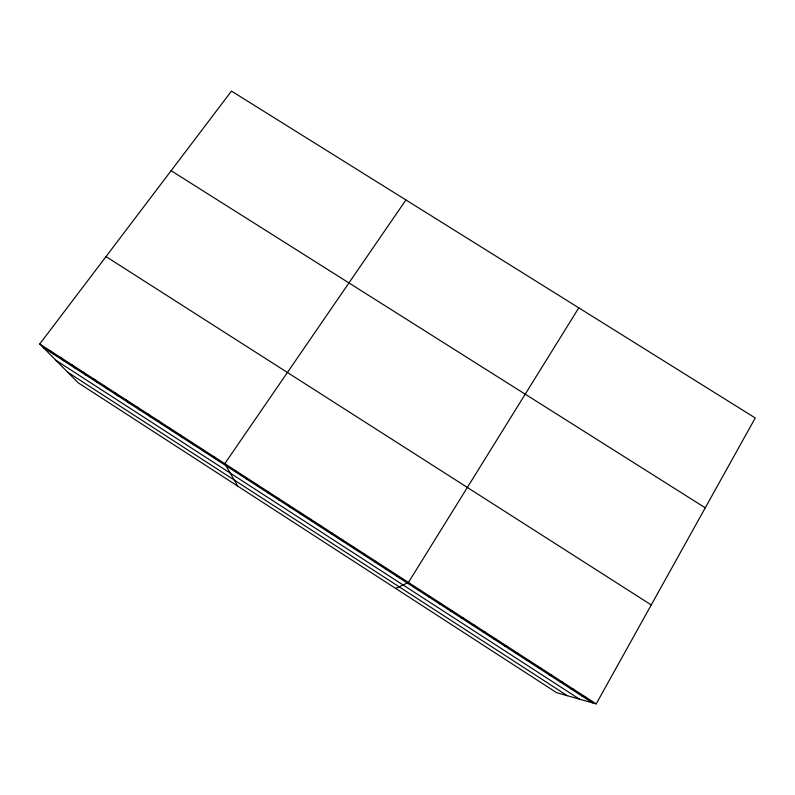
<?xml version="1.0" encoding="UTF-8"?>
<svg xmlns="http://www.w3.org/2000/svg" width="795" height="795" viewBox="0 0 795 795"><rect width="100%" height="100%" fill="white"/><g stroke="black" fill="none" stroke-linecap="round" stroke-linejoin="round"><path stroke-width="1.19" d="M321.458 527.502L321.508 526.23M332.131 534.409L332.32 533.226M342.824 541.325L343.152 540.232M353.527 548.242L353.994 547.248M596.19 703.903L755.25 417.971L231.474 91.097L39.75 343.987L78.238 382.842L556.55 692.634L596.19 703.903L39.75 343.987M578.78 307.844L408.431 582.457L395.652 588.429M364.249 555.178L364.855 554.274M405.917 199.962L224.786 463.674L237.794 486.182M374.982 562.125L375.727 561.3M385.724 569.071L386.609 568.346M396.486 576.037L397.51 575.401M418.051 589.979L419.363 589.522M428.843 596.966L430.304 596.608M439.665 603.962L441.255 603.693M450.497 610.967L452.236 610.789M461.339 617.983L463.217 617.894M472.19 625.009L474.217 625.009M483.062 632.045L485.238 632.134M493.953 639.081L496.269 639.269M504.845 646.136L507.309 646.415M515.756 653.192L518.37 653.569M526.688 660.267L529.44 660.734M537.629 667.343L540.53 667.899M548.59 674.428L551.631 675.084M559.561 681.524L562.751 682.279M570.542 688.629L573.881 689.474M581.543 695.744L585.031 696.688M171.124 170.696L705.264 507.826M106.013 256.586L651.244 604.935M43.268 347.534L592.553 702.869M55.879 360.274L579.525 699.173M67.724 372.229L567.342 695.705M50.522 350.953L53.901 354.411M61.304 357.929L64.554 361.308M72.106 364.915L75.217 368.204M82.918 371.911L85.89 375.111M93.74 378.907L96.583 382.027M104.582 385.923L107.285 388.954M115.444 392.949L118.008 395.89M126.306 399.974L128.74 402.827M137.197 407.01L139.493 409.783M148.089 414.066L150.255 416.749M159.01 421.121L161.027 423.715M169.931 428.187L171.819 430.691M180.872 435.272L182.621 437.687M191.833 442.358L193.443 444.683M202.805 449.453L204.275 451.689M213.785 456.559L215.117 458.705M235.479 470.59L236.532 472.558M246.182 477.517L247.106 479.395M256.904 484.443L257.679 486.242M267.637 491.39L268.283 493.099M278.379 498.336L278.886 499.956M289.142 505.302L289.509 506.832M299.914 512.268L300.142 513.709M310.706 519.244L310.795 520.596"/></g></svg>
